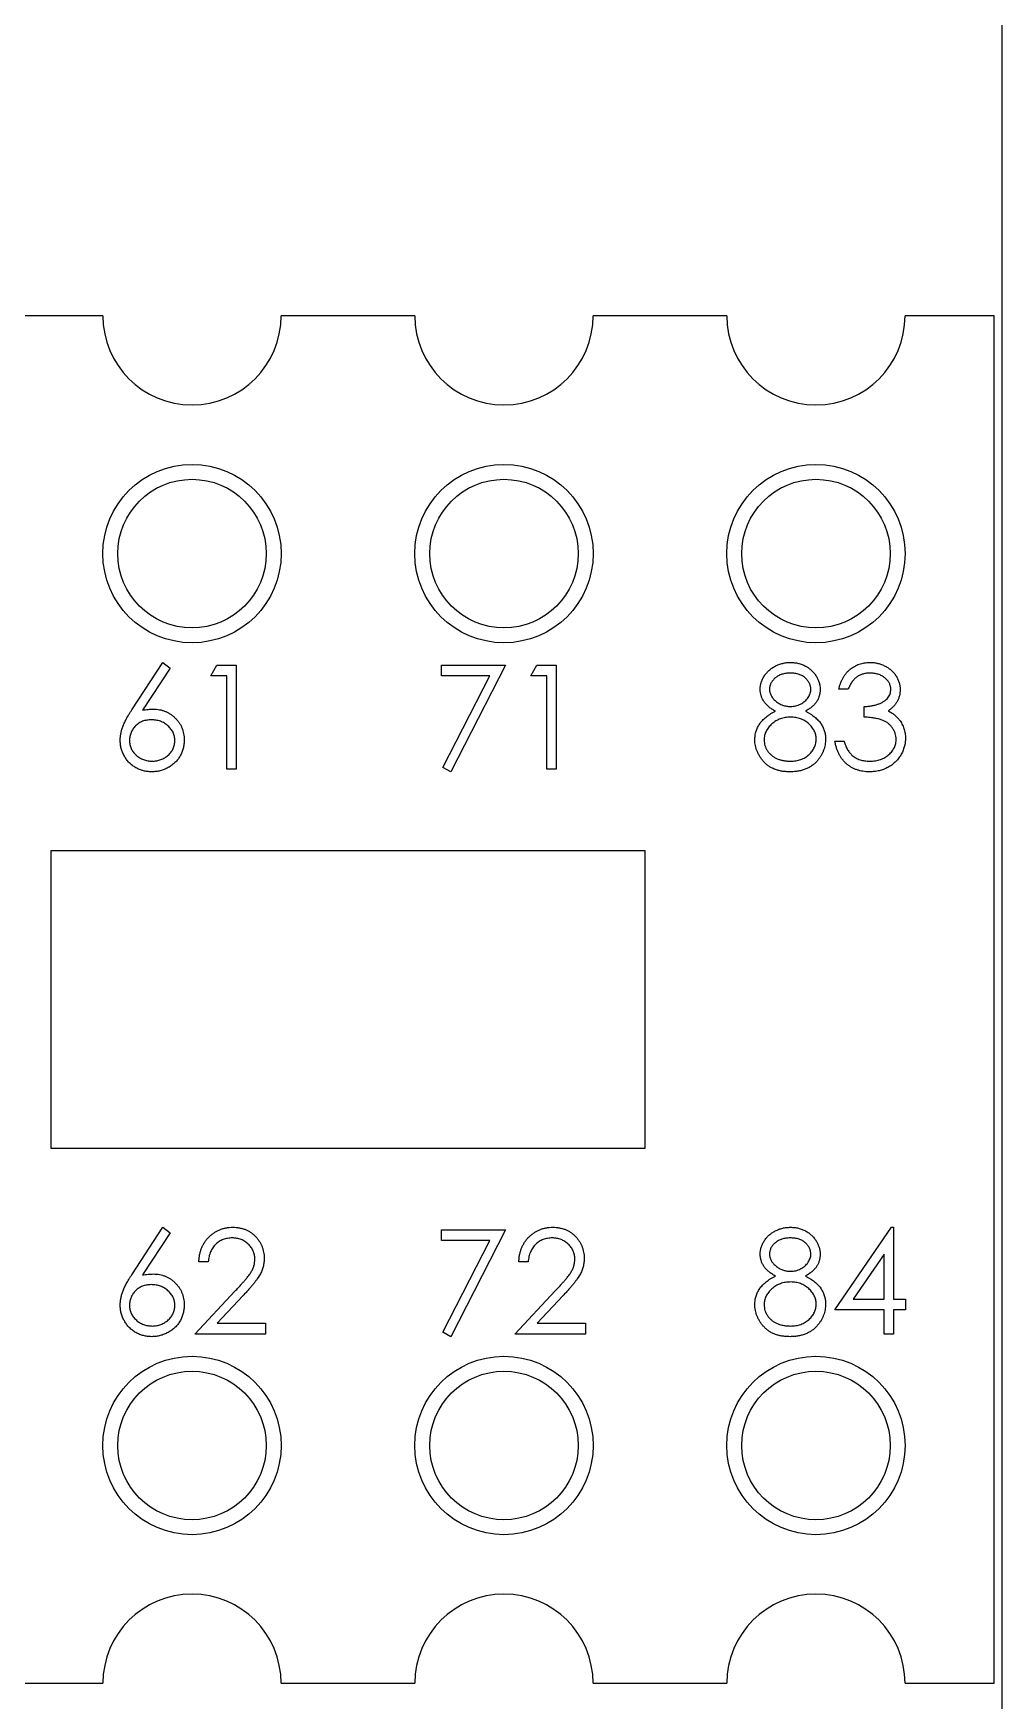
# Model space of a CAD drawing. Extents: x 325957 to 326957, y 371804 to 374004.
# Drawn here: x 326169.8 to 326202.4, y 372243.8 to 372299.9 of the extents above; entities that cross this region are included whole.
import ezdxf

# ---------------------------------------------------------------- set-up
doc = ezdxf.new("R2010")
doc.units = 0
doc.header["$MEASUREMENT"] = 0
doc.layers.add('PV-19A4', color=7, linetype='Continuous')

# ---------------------------------------------------------------- blocks, each defined once
blk = doc.blocks.new('Manufacturer上海良信PartName接触器SeriesNDC1ShellFrameLimitingCurrentRemarkPartTypeMinCurrent116MaxCurrent150PolesMinPower0MaxPower0LibType3DelFlgfalseUpdateDate2023-01-0100000')
at = {"layer": 'PV-19A4'}
for p, q in [((81.75, 68.5), (81.75, -68.5)), ((51.5, -9.5), (47, -9.5)), ((62, -9.5), (57.5, -9.5)), ((72.5, -9.5), (68, -9.5)), ((81.5, -9.5), (78.5, -9.5)), ((81.5, -55.5), (81.5, -9.5)), ((52.475, -22.757), (53.519, -21.16)), ((53.519, -21.16), (53.761, -21.35)), ((55.135, -21.609), (55.34, -21.25)), ((55.34, -21.25), (55.987, -21.25)), ((55.987, -21.25), (55.987, -24.75)), ((62.897, -21.609), (62.897, -21.25)), ((62.897, -21.25), (65.051, -21.25)), ((65.051, -21.25), (63.212, -24.84)), ((65.904, -21.609), (66.109, -21.25)), ((66.109, -21.25), (66.756, -21.25)), ((66.756, -21.25), (66.756, -24.75)), ((53.761, -21.35), (52.836, -22.764)), ((55.673, -21.609), (55.135, -21.609)), ((55.673, -24.75), (55.673, -21.609)), ((64.52, -21.609), (62.897, -21.609)), ((62.94, -24.69), (64.52, -21.609)), ((66.442, -21.609), (65.904, -21.609)), ((66.442, -24.75), (66.442, -21.609)), ((76.583, -22.058), (76.269, -22.058)), ((77.122, -23), (77.122, -22.641)), ((76.135, -23.808), (76.449, -23.808)), ((55.987, -24.75), (55.673, -24.75)), ((63.212, -24.84), (62.94, -24.69)), ((66.756, -24.75), (66.442, -24.75)), ((69.75, -27.5), (49.75, -27.5)), ((49.75, -27.5), (49.75, -37.5)), ((69.75, -37.5), (69.75, -27.5)), ((49.75, -37.5), (69.75, -37.5)), ((52.475, -41.757), (53.519, -40.16)), ((53.761, -40.35), (52.836, -41.764)), ((53.519, -40.16), (53.761, -40.35)), ((62.897, -40.609), (62.897, -40.25)), ((62.897, -40.25), (65.051, -40.25)), ((65.051, -40.25), (63.212, -43.84)), ((76.135, -42.942), (78.045, -40.16)), ((78.045, -40.16), (78.109, -40.16)), ((78.109, -40.16), (78.109, -42.583)), ((64.52, -40.609), (62.897, -40.609)), ((62.94, -43.69), (64.52, -40.609)), ((55.045, -41.327), (54.731, -41.327)), ((65.814, -41.327), (65.5, -41.327)), ((77.795, -41.063), (76.752, -42.583)), ((77.795, -42.583), (77.795, -41.063)), ((54.596, -43.75), (55.954, -42.301)), ((56.221, -42.456), (55.346, -43.391)), ((65.365, -43.75), (66.723, -42.301)), ((66.991, -42.456), (66.115, -43.391)), ((76.752, -42.583), (77.795, -42.583)), ((78.109, -42.583), (78.513, -42.583)), ((78.513, -42.583), (78.513, -42.942)), ((77.795, -42.942), (76.135, -42.942)), ((77.795, -43.75), (77.795, -42.942)), ((78.513, -42.942), (78.109, -42.942)), ((78.109, -42.942), (78.109, -43.75)), ((55.346, -43.391), (56.974, -43.391)), ((56.974, -43.391), (56.974, -43.75)), ((63.212, -43.84), (62.94, -43.69)), ((66.115, -43.391), (67.744, -43.391)), ((67.744, -43.391), (67.744, -43.75)), ((56.974, -43.75), (54.596, -43.75)), ((67.744, -43.75), (65.365, -43.75)), ((78.109, -43.75), (77.795, -43.75)), ((47, -55.5), (51.5, -55.5)), ((57.5, -55.5), (62, -55.5)), ((68, -55.5), (72.5, -55.5)), ((78.5, -55.5), (81.5, -55.5))]:
    blk.add_line(p, q, dxfattribs=at)
for centre, radius in [((54.5, -17.5), 3), ((65, -17.5), 3), ((75.5, -17.5), 3), ((54.5, -17.5), 2.5), ((65, -17.5), 2.5), ((75.5, -17.5), 2.5), ((54.5, -47.5), 3), ((65, -47.5), 3), ((75.5, -47.5), 3), ((54.5, -47.5), 2.5), ((65, -47.5), 2.5), ((75.5, -47.5), 2.5)]:
    blk.add_circle(centre, radius, dxfattribs=at)
for centre, start, end in [((54.5, -9.5), 180, 0), ((65, -9.5), 180, 0), ((75.5, -9.5), 180, 0), ((54.5, -55.5), 0, 180), ((65, -55.5), 0, 180), ((75.5, -55.5), 0, 180)]:
    blk.add_arc(centre, 3, start, end, dxfattribs=at)
for points, knots in [([(73.622, -22.058), (73.623, -22.021), (73.627, -21.946), (73.653, -21.835), (73.697, -21.725), (73.756, -21.618), (73.829, -21.517), (73.917, -21.426), (74.018, -21.347), (74.13, -21.28), (74.251, -21.226), (74.379, -21.189), (74.512, -21.164), (74.602, -21.162), (74.648, -21.16)], [0, 0, 0, 0, 0.074058, 0.14887, 0.226668, 0.307735, 0.391157, 0.473929, 0.557928, 0.644989, 0.733364, 0.821092, 0.909287, 1, 1, 1, 1]), ([(74.648, -21.16), (74.692, -21.162), (74.78, -21.165), (74.909, -21.188), (75.032, -21.228), (75.15, -21.282), (75.259, -21.348), (75.356, -21.429), (75.441, -21.519), (75.511, -21.62), (75.57, -21.727), (75.61, -21.838), (75.636, -21.952), (75.639, -22.03), (75.641, -22.068)], [0, 0, 0, 0, 0.08941, 0.176306, 0.262626, 0.349446, 0.435498, 0.518928, 0.601355, 0.684256, 0.765807, 0.844877, 0.92228, 1, 1, 1, 1]), ([(76.269, -22.058), (76.278, -22.022), (76.294, -21.954), (76.329, -21.855), (76.367, -21.762), (76.412, -21.676), (76.462, -21.595), (76.518, -21.521), (76.58, -21.453), (76.648, -21.392), (76.719, -21.337), (76.794, -21.291), (76.872, -21.25), (76.954, -21.217), (77.039, -21.192), (77.127, -21.174), (77.218, -21.162), (77.28, -21.161), (77.311, -21.16)], [0, 0, 0, 0, 0.0726253, 0.1419766, 0.2089849, 0.2739569, 0.3368893, 0.398745, 0.4601159, 0.5208249, 0.5809945, 0.6401519, 0.6986225, 0.7572711, 0.8164267, 0.876254, 0.9371653, 1, 1, 1, 1]), ([(77.311, -21.16), (77.357, -21.162), (77.447, -21.164), (77.58, -21.189), (77.708, -21.229), (77.83, -21.283), (77.943, -21.35), (78.044, -21.43), (78.131, -21.522), (78.204, -21.622), (78.261, -21.73), (78.303, -21.841), (78.328, -21.954), (78.332, -22.031), (78.333, -22.07)], [0, 0, 0, 0, 0.090254, 0.17854, 0.266093, 0.354631, 0.441886, 0.525747, 0.608114, 0.690197, 0.770821, 0.848326, 0.924012, 1, 1, 1, 1]), ([(74.63, -21.519), (74.605, -21.52), (74.557, -21.521), (74.487, -21.528), (74.42, -21.541), (74.356, -21.558), (74.295, -21.581), (74.237, -21.609), (74.183, -21.642), (74.133, -21.679), (74.087, -21.72), (74.046, -21.763), (74.013, -21.809), (73.984, -21.855), (73.963, -21.905), (73.948, -21.956), (73.937, -22.009), (73.936, -22.045), (73.936, -22.063)], [0, 0, 0, 0, 0.075243, 0.147209, 0.216447, 0.284025, 0.350655, 0.415031, 0.47963, 0.544652, 0.608044, 0.667828, 0.725114, 0.780992, 0.835527, 0.889438, 0.944072, 1, 1, 1, 1]), ([(75.327, -22.056), (75.326, -22.04), (75.325, -22.007), (75.317, -21.958), (75.302, -21.91), (75.283, -21.863), (75.257, -21.818), (75.227, -21.773), (75.19, -21.73), (75.149, -21.687), (75.102, -21.648), (75.049, -21.613), (74.992, -21.584), (74.929, -21.56), (74.861, -21.542), (74.789, -21.528), (74.711, -21.521), (74.658, -21.52), (74.63, -21.519)], [0, 0, 0, 0, 0.050902, 0.101034, 0.151084, 0.203062, 0.256248, 0.310847, 0.368769, 0.430015, 0.49252, 0.556049, 0.621996, 0.690192, 0.761385, 0.836356, 0.915487, 1, 1, 1, 1]), ([(77.315, -21.519), (77.275, -21.521), (77.198, -21.523), (77.085, -21.547), (76.981, -21.585), (76.901, -21.63), (76.842, -21.675), (76.8, -21.714), (76.759, -21.758), (76.721, -21.808), (76.683, -21.862), (76.648, -21.923), (76.614, -21.988), (76.594, -22.034), (76.583, -22.058)], [0, 0, 0, 0, 0.1227119, 0.239685, 0.3518159, 0.4637661, 0.5208178, 0.5794483, 0.6406041, 0.7052975, 0.7736339, 0.8446694, 0.9200565, 1, 1, 1, 1]), ([(78.019, -22.068), (78.019, -22.05), (78.018, -22.014), (78.008, -21.96), (77.992, -21.909), (77.97, -21.859), (77.942, -21.812), (77.907, -21.766), (77.866, -21.722), (77.819, -21.682), (77.769, -21.643), (77.714, -21.61), (77.655, -21.582), (77.594, -21.559), (77.529, -21.541), (77.46, -21.529), (77.389, -21.521), (77.34, -21.52), (77.315, -21.519)], [0, 0, 0, 0, 0.055275, 0.109966, 0.163247, 0.218076, 0.273301, 0.330909, 0.390995, 0.454176, 0.518862, 0.583311, 0.648517, 0.715031, 0.782502, 0.852323, 0.924928, 1, 1, 1, 1]), ([(74.133, -22.8), (74.092, -22.778), (74.014, -22.735), (73.91, -22.656), (73.82, -22.571), (73.748, -22.478), (73.691, -22.378), (73.652, -22.275), (73.626, -22.168), (73.623, -22.095), (73.622, -22.058)], [0, 0, 0, 0, 0.14586, 0.282426, 0.41085, 0.535029, 0.654701, 0.770133, 0.884556, 1, 1, 1, 1]), ([(73.936, -22.063), (73.937, -22.082), (73.938, -22.118), (73.948, -22.171), (73.964, -22.223), (73.989, -22.274), (74.018, -22.324), (74.055, -22.372), (74.098, -22.418), (74.147, -22.463), (74.201, -22.505), (74.257, -22.541), (74.316, -22.572), (74.377, -22.597), (74.441, -22.617), (74.506, -22.631), (74.574, -22.639), (74.619, -22.641), (74.643, -22.641)], [0, 0, 0, 0, 0.054564, 0.107826, 0.161924, 0.21751, 0.274498, 0.334815, 0.397555, 0.464755, 0.532901, 0.600097, 0.665354, 0.731084, 0.796883, 0.863292, 0.930831, 1, 1, 1, 1]), ([(74.643, -22.641), (74.672, -22.64), (74.732, -22.638), (74.819, -22.622), (74.904, -22.597), (74.985, -22.562), (75.061, -22.518), (75.129, -22.466), (75.188, -22.407), (75.238, -22.341), (75.276, -22.27), (75.306, -22.2), (75.324, -22.128), (75.326, -22.08), (75.327, -22.056)], [0, 0, 0, 0, 0.08969, 0.178494, 0.266838, 0.356558, 0.445334, 0.530806, 0.614076, 0.697707, 0.779142, 0.855354, 0.928557, 1, 1, 1, 1]), ([(75.641, -22.068), (75.64, -22.106), (75.637, -22.181), (75.613, -22.289), (75.573, -22.391), (75.519, -22.487), (75.448, -22.576), (75.361, -22.658), (75.26, -22.735), (75.183, -22.778), (75.144, -22.8)], [0, 0, 0, 0, 0.121904, 0.239413, 0.35541, 0.472091, 0.592859, 0.718703, 0.854892, 1, 1, 1, 1]), ([(77.122, -22.641), (77.165, -22.64), (77.25, -22.639), (77.374, -22.621), (77.492, -22.597), (77.603, -22.56), (77.703, -22.518), (77.791, -22.468), (77.863, -22.412), (77.921, -22.351), (77.965, -22.284), (77.997, -22.215), (78.015, -22.143), (78.018, -22.093), (78.019, -22.068)], [0, 0, 0, 0, 0.110166, 0.215787, 0.318027, 0.417574, 0.51165, 0.596162, 0.672935, 0.74367, 0.810677, 0.874059, 0.936696, 1, 1, 1, 1]), ([(78.333, -22.07), (78.332, -22.107), (78.33, -22.179), (78.311, -22.285), (78.278, -22.384), (78.233, -22.478), (78.175, -22.566), (78.104, -22.648), (78.02, -22.724), (77.957, -22.767), (77.925, -22.79)], [0, 0, 0, 0, 0.128068, 0.250608, 0.37063, 0.490072, 0.610375, 0.734313, 0.863217, 1, 1, 1, 1]), ([(52.083, -23.774), (52.085, -23.738), (52.087, -23.664), (52.104, -23.553), (52.131, -23.439), (52.161, -23.342), (52.193, -23.263), (52.22, -23.199), (52.253, -23.133), (52.288, -23.063), (52.329, -22.991), (52.373, -22.915), (52.423, -22.837), (52.457, -22.784), (52.475, -22.757)], [0, 0, 0, 0, 0.097818, 0.199726, 0.305276, 0.415811, 0.474472, 0.537274, 0.603657, 0.674299, 0.749834, 0.828598, 0.912378, 1, 1, 1, 1]), ([(52.836, -22.764), (52.898, -22.755), (53.018, -22.735), (53.14, -22.732), (53.199, -22.731)], [0, 0, 0, 0, 0.512659, 1, 1, 1, 1]), ([(53.199, -22.731), (53.234, -22.732), (53.304, -22.734), (53.407, -22.748), (53.506, -22.771), (53.6, -22.804), (53.691, -22.847), (53.777, -22.898), (53.859, -22.96), (53.936, -23.029), (54.006, -23.106), (54.069, -23.187), (54.121, -23.273), (54.163, -23.364), (54.196, -23.459), (54.22, -23.558), (54.234, -23.661), (54.236, -23.732), (54.237, -23.768)], [0, 0, 0, 0, 0.065231, 0.128405, 0.190067, 0.250943, 0.311546, 0.372863, 0.435024, 0.499072, 0.563091, 0.62551, 0.68668, 0.747283, 0.808563, 0.870742, 0.934341, 1, 1, 1, 1]), ([(73.442, -23.759), (73.443, -23.735), (73.444, -23.686), (73.452, -23.615), (73.465, -23.545), (73.482, -23.477), (73.505, -23.411), (73.534, -23.346), (73.566, -23.284), (73.605, -23.223), (73.649, -23.164), (73.699, -23.107), (73.756, -23.052), (73.819, -22.998), (73.888, -22.945), (73.964, -22.895), (74.045, -22.845), (74.103, -22.815), (74.133, -22.8)], [0, 0, 0, 0, 0.0588536, 0.1163155, 0.1726748, 0.2287804, 0.2845804, 0.3402565, 0.3966298, 0.4535073, 0.5123182, 0.5726484, 0.6360219, 0.7023629, 0.7714831, 0.8441845, 0.9200698, 1, 1, 1, 1]), ([(75.144, -22.8), (75.173, -22.815), (75.228, -22.844), (75.308, -22.891), (75.381, -22.941), (75.449, -22.99), (75.511, -23.042), (75.566, -23.096), (75.615, -23.151), (75.659, -23.208), (75.697, -23.266), (75.73, -23.327), (75.758, -23.389), (75.781, -23.454), (75.799, -23.52), (75.812, -23.589), (75.819, -23.659), (75.82, -23.706), (75.821, -23.731)], [0, 0, 0, 0, 0.079525, 0.1551, 0.22722, 0.295911, 0.362056, 0.42552, 0.485813, 0.544495, 0.60146, 0.657841, 0.713974, 0.769468, 0.82613, 0.882885, 0.940701, 1, 1, 1, 1]), ([(77.925, -22.79), (77.962, -22.808), (78.036, -22.843), (78.136, -22.913), (78.227, -22.994), (78.278, -23.057), (78.304, -23.088)], [0, 0, 0, 0, 0.25388, 0.503009, 0.750291, 1, 1, 1, 1]), ([(53.133, -23.09), (53.106, -23.091), (53.054, -23.092), (52.978, -23.101), (52.905, -23.117), (52.836, -23.139), (52.772, -23.168), (52.711, -23.203), (52.654, -23.245), (52.601, -23.292), (52.553, -23.344), (52.512, -23.399), (52.476, -23.457), (52.448, -23.518), (52.425, -23.581), (52.409, -23.647), (52.4, -23.716), (52.398, -23.763), (52.397, -23.787)], [0, 0, 0, 0, 0.070599, 0.137901, 0.203196, 0.26679, 0.329106, 0.390654, 0.452653, 0.515748, 0.577926, 0.63893, 0.698351, 0.757296, 0.816394, 0.876267, 0.936817, 1, 1, 1, 1]), ([(53.923, -23.787), (53.923, -23.763), (53.921, -23.716), (53.909, -23.647), (53.892, -23.581), (53.867, -23.517), (53.833, -23.457), (53.793, -23.399), (53.746, -23.343), (53.692, -23.292), (53.633, -23.245), (53.571, -23.203), (53.505, -23.168), (53.437, -23.139), (53.365, -23.118), (53.29, -23.101), (53.213, -23.092), (53.16, -23.091), (53.133, -23.09)], [0, 0, 0, 0, 0.061138, 0.119994, 0.178225, 0.236256, 0.294929, 0.354716, 0.41673, 0.480664, 0.545832, 0.609758, 0.672971, 0.736017, 0.799839, 0.864775, 0.931088, 1, 1, 1, 1]), ([(74.65, -23), (74.619, -23.001), (74.558, -23.002), (74.469, -23.014), (74.383, -23.031), (74.301, -23.056), (74.223, -23.089), (74.148, -23.129), (74.078, -23.176), (74.012, -23.23), (73.953, -23.288), (73.9, -23.35), (73.856, -23.414), (73.82, -23.48), (73.791, -23.549), (73.771, -23.621), (73.759, -23.694), (73.757, -23.745), (73.756, -23.77)], [0, 0, 0, 0, 0.071269, 0.139812, 0.206497, 0.271535, 0.336082, 0.400528, 0.464984, 0.53005, 0.594423, 0.655583, 0.714849, 0.772115, 0.828999, 0.885122, 0.942079, 1, 1, 1, 1]), ([(75.506, -23.737), (75.506, -23.713), (75.504, -23.666), (75.492, -23.596), (75.472, -23.529), (75.445, -23.463), (75.409, -23.4), (75.366, -23.338), (75.314, -23.279), (75.256, -23.223), (75.192, -23.171), (75.124, -23.125), (75.053, -23.086), (74.979, -23.055), (74.901, -23.03), (74.82, -23.013), (74.736, -23.002), (74.679, -23.001), (74.65, -23)], [0, 0, 0, 0, 0.057339, 0.113063, 0.169181, 0.225775, 0.283826, 0.343454, 0.405907, 0.471392, 0.538003, 0.603064, 0.667602, 0.732225, 0.797005, 0.863048, 0.930357, 1, 1, 1, 1]), ([(78.199, -23.74), (78.197, -23.708), (78.194, -23.643), (78.171, -23.547), (78.132, -23.455), (78.079, -23.368), (78.013, -23.287), (77.937, -23.215), (77.849, -23.155), (77.768, -23.114), (77.696, -23.086), (77.635, -23.067), (77.566, -23.052), (77.491, -23.037), (77.409, -23.024), (77.319, -23.014), (77.223, -23.006), (77.156, -23.002), (77.122, -23)], [0, 0, 0, 0, 0.066909, 0.133485, 0.201035, 0.271234, 0.34288, 0.413836, 0.485977, 0.56023, 0.599884, 0.644055, 0.691892, 0.744688, 0.801492, 0.862858, 0.929328, 1, 1, 1, 1]), ([(78.304, -23.088), (78.321, -23.111), (78.354, -23.157), (78.395, -23.231), (78.433, -23.305), (78.462, -23.382), (78.485, -23.461), (78.501, -23.542), (78.511, -23.626), (78.512, -23.682), (78.513, -23.71)], [0, 0, 0, 0, 0.128136, 0.254173, 0.378112, 0.501712, 0.623986, 0.747096, 0.872875, 1, 1, 1, 1]), ([(53.143, -24.84), (53.096, -24.838), (53.003, -24.835), (52.866, -24.808), (52.734, -24.765), (52.608, -24.704), (52.492, -24.628), (52.388, -24.537), (52.297, -24.432), (52.221, -24.313), (52.16, -24.185), (52.115, -24.053), (52.089, -23.915), (52.085, -23.821), (52.083, -23.774)], [0, 0, 0, 0, 0.084335, 0.167052, 0.249566, 0.33274, 0.415915, 0.497828, 0.580373, 0.6646, 0.749467, 0.83251, 0.915639, 1, 1, 1, 1]), ([(52.397, -23.787), (52.398, -23.81), (52.399, -23.857), (52.41, -23.925), (52.427, -23.991), (52.453, -24.054), (52.483, -24.115), (52.523, -24.171), (52.567, -24.227), (52.62, -24.278), (52.677, -24.326), (52.737, -24.367), (52.801, -24.403), (52.867, -24.431), (52.936, -24.453), (53.008, -24.469), (53.083, -24.478), (53.134, -24.48), (53.16, -24.481)], [0, 0, 0, 0, 0.061842, 0.121262, 0.180746, 0.239231, 0.298308, 0.358183, 0.420359, 0.484792, 0.549938, 0.613718, 0.676681, 0.739154, 0.8022, 0.86674, 0.93205, 1, 1, 1, 1]), ([(54.237, -23.768), (54.236, -23.817), (54.233, -23.913), (54.205, -24.053), (54.162, -24.187), (54.1, -24.312), (54.023, -24.428), (53.929, -24.531), (53.821, -24.623), (53.7, -24.699), (53.569, -24.762), (53.432, -24.807), (53.289, -24.835), (53.192, -24.838), (53.143, -24.84)], [0, 0, 0, 0, 0.085948, 0.169125, 0.250399, 0.33229, 0.413364, 0.494172, 0.576022, 0.660757, 0.745783, 0.830044, 0.914028, 1, 1, 1, 1]), ([(53.16, -24.481), (53.186, -24.48), (53.237, -24.478), (53.312, -24.469), (53.384, -24.453), (53.453, -24.431), (53.52, -24.403), (53.583, -24.367), (53.643, -24.325), (53.7, -24.278), (53.753, -24.227), (53.798, -24.172), (53.836, -24.114), (53.868, -24.054), (53.893, -23.991), (53.91, -23.925), (53.921, -23.857), (53.922, -23.81), (53.923, -23.787)], [0, 0, 0, 0, 0.067962, 0.133283, 0.197835, 0.260892, 0.323377, 0.38635, 0.449638, 0.514795, 0.57924, 0.641814, 0.701359, 0.760727, 0.819222, 0.878716, 0.938147, 1, 1, 1, 1]), ([(74.627, -24.84), (74.579, -24.839), (74.488, -24.836), (74.355, -24.821), (74.231, -24.795), (74.115, -24.758), (74.008, -24.711), (73.911, -24.652), (73.821, -24.583), (73.742, -24.504), (73.672, -24.419), (73.61, -24.331), (73.559, -24.241), (73.516, -24.149), (73.483, -24.055), (73.46, -23.958), (73.445, -23.859), (73.443, -23.793), (73.442, -23.759)], [0, 0, 0, 0, 0.078556, 0.152863, 0.22356, 0.290375, 0.355403, 0.418291, 0.480389, 0.543073, 0.604924, 0.664398, 0.721943, 0.778375, 0.83383, 0.888861, 0.944089, 1, 1, 1, 1]), ([(73.756, -23.77), (73.758, -23.801), (73.76, -23.864), (73.782, -23.956), (73.816, -24.045), (73.864, -24.131), (73.924, -24.211), (73.997, -24.28), (74.079, -24.342), (74.173, -24.392), (74.276, -24.432), (74.388, -24.46), (74.506, -24.478), (74.588, -24.48), (74.63, -24.481)], [0, 0, 0, 0, 0.074898, 0.148596, 0.224471, 0.302323, 0.381919, 0.461149, 0.542417, 0.626716, 0.714597, 0.804903, 0.900127, 1, 1, 1, 1]), ([(74.63, -24.481), (74.663, -24.48), (74.727, -24.479), (74.82, -24.468), (74.907, -24.451), (74.99, -24.426), (75.068, -24.396), (75.14, -24.356), (75.208, -24.312), (75.269, -24.259), (75.324, -24.202), (75.373, -24.143), (75.415, -24.081), (75.448, -24.017), (75.474, -23.95), (75.493, -23.881), (75.505, -23.81), (75.506, -23.761), (75.506, -23.737)], [0, 0, 0, 0, 0.0765589, 0.1491614, 0.2188268, 0.2855671, 0.3503131, 0.4141252, 0.4771792, 0.540368, 0.6022024, 0.6620337, 0.7199344, 0.7759074, 0.8311149, 0.8866674, 0.9425524, 1, 1, 1, 1]), ([(75.821, -23.731), (75.82, -23.764), (75.818, -23.831), (75.805, -23.929), (75.785, -24.025), (75.756, -24.118), (75.718, -24.207), (75.672, -24.293), (75.619, -24.377), (75.577, -24.429), (75.555, -24.456)], [0, 0, 0, 0, 0.128158, 0.253673, 0.377325, 0.499385, 0.622918, 0.745839, 0.871395, 1, 1, 1, 1]), ([(77.302, -24.84), (77.265, -24.839), (77.191, -24.837), (77.083, -24.825), (76.979, -24.804), (76.881, -24.775), (76.787, -24.739), (76.698, -24.694), (76.614, -24.64), (76.534, -24.578), (76.461, -24.509), (76.394, -24.431), (76.333, -24.346), (76.28, -24.253), (76.233, -24.153), (76.193, -24.045), (76.159, -23.929), (76.143, -23.849), (76.135, -23.808)], [0, 0, 0, 0, 0.065541, 0.128963, 0.190377, 0.250092, 0.308548, 0.366398, 0.424542, 0.48317, 0.542243, 0.601739, 0.662506, 0.724856, 0.789128, 0.856346, 0.926295, 1, 1, 1, 1]), ([(76.449, -23.808), (76.457, -23.835), (76.473, -23.887), (76.5, -23.962), (76.531, -24.032), (76.564, -24.095), (76.599, -24.153), (76.638, -24.205), (76.678, -24.252), (76.708, -24.278), (76.723, -24.291)], [0, 0, 0, 0, 0.14977, 0.291316, 0.425966, 0.55216, 0.671527, 0.786122, 0.895325, 1, 1, 1, 1]), ([(78.513, -23.71), (78.511, -23.759), (78.507, -23.857), (78.475, -24.002), (78.426, -24.143), (78.355, -24.278), (78.27, -24.404), (78.167, -24.517), (78.05, -24.614), (77.919, -24.696), (77.778, -24.761), (77.626, -24.806), (77.467, -24.835), (77.358, -24.838), (77.302, -24.84)], [0, 0, 0, 0, 0.0796483, 0.1589217, 0.2396195, 0.3226094, 0.4060346, 0.4876021, 0.5696846, 0.6530361, 0.7374357, 0.8224778, 0.9097477, 1, 1, 1, 1]), ([(77.308, -24.481), (77.34, -24.48), (77.404, -24.479), (77.498, -24.468), (77.587, -24.452), (77.67, -24.427), (77.749, -24.396), (77.822, -24.357), (77.891, -24.312), (77.955, -24.261), (78.012, -24.204), (78.062, -24.145), (78.104, -24.084), (78.139, -24.02), (78.166, -23.953), (78.184, -23.884), (78.197, -23.813), (78.198, -23.765), (78.199, -23.74)], [0, 0, 0, 0, 0.076072, 0.148752, 0.218403, 0.28576, 0.350598, 0.414964, 0.478069, 0.541761, 0.60435, 0.664075, 0.721464, 0.777587, 0.832644, 0.887844, 0.94346, 1, 1, 1, 1]), ([(75.555, -24.456), (75.528, -24.486), (75.472, -24.547), (75.378, -24.626), (75.274, -24.692), (75.161, -24.746), (75.039, -24.788), (74.909, -24.819), (74.771, -24.836), (74.675, -24.838), (74.627, -24.84)], [0, 0, 0, 0, 0.119283, 0.237093, 0.354796, 0.474576, 0.59746, 0.724926, 0.858883, 1, 1, 1, 1]), ([(76.723, -24.291), (76.742, -24.307), (76.782, -24.337), (76.845, -24.375), (76.912, -24.409), (76.984, -24.434), (77.059, -24.456), (77.139, -24.47), (77.222, -24.479), (77.279, -24.48), (77.308, -24.481)], [0, 0, 0, 0, 0.118271, 0.236178, 0.355663, 0.475904, 0.600127, 0.728608, 0.861313, 1, 1, 1, 1]), ([(54.731, -41.327), (54.733, -41.285), (54.737, -41.203), (54.756, -41.084), (54.783, -40.97), (54.821, -40.862), (54.868, -40.76), (54.925, -40.663), (54.992, -40.572), (55.068, -40.487), (55.151, -40.41), (55.24, -40.344), (55.334, -40.287), (55.432, -40.24), (55.536, -40.205), (55.643, -40.179), (55.756, -40.163), (55.833, -40.161), (55.872, -40.16)], [0, 0, 0, 0, 0.068791, 0.135103, 0.198979, 0.261904, 0.323495, 0.385195, 0.446969, 0.509765, 0.572251, 0.633405, 0.693251, 0.752583, 0.812579, 0.873275, 0.93555, 1, 1, 1, 1]), ([(55.872, -40.16), (55.911, -40.161), (55.986, -40.163), (56.096, -40.178), (56.201, -40.202), (56.3, -40.235), (56.393, -40.28), (56.481, -40.334), (56.563, -40.396), (56.638, -40.469), (56.707, -40.547), (56.766, -40.631), (56.816, -40.717), (56.858, -40.807), (56.889, -40.901), (56.913, -40.997), (56.926, -41.098), (56.928, -41.166), (56.929, -41.201)], [0, 0, 0, 0, 0.069475, 0.136517, 0.200789, 0.26383, 0.325735, 0.387291, 0.449509, 0.512968, 0.576275, 0.63758, 0.697903, 0.757172, 0.816599, 0.876653, 0.93729, 1, 1, 1, 1]), ([(65.5, -41.327), (65.502, -41.285), (65.506, -41.203), (65.525, -41.084), (65.552, -40.97), (65.59, -40.862), (65.637, -40.76), (65.694, -40.663), (65.761, -40.572), (65.837, -40.487), (65.92, -40.41), (66.009, -40.344), (66.103, -40.287), (66.201, -40.24), (66.305, -40.205), (66.413, -40.179), (66.526, -40.163), (66.602, -40.161), (66.641, -40.16)], [0, 0, 0, 0, 0.0687908, 0.1351033, 0.1989787, 0.2619043, 0.323495, 0.3851954, 0.4469692, 0.5097648, 0.5722506, 0.6334052, 0.6932512, 0.7525832, 0.8125793, 0.8732751, 0.9355499, 1, 1, 1, 1]), ([(66.641, -40.16), (66.68, -40.161), (66.755, -40.163), (66.865, -40.178), (66.97, -40.202), (67.069, -40.235), (67.162, -40.28), (67.25, -40.334), (67.333, -40.396), (67.407, -40.469), (67.476, -40.547), (67.535, -40.631), (67.585, -40.717), (67.628, -40.807), (67.659, -40.901), (67.682, -40.997), (67.696, -41.098), (67.698, -41.166), (67.699, -41.201)], [0, 0, 0, 0, 0.069475, 0.136517, 0.200789, 0.26383, 0.325735, 0.387291, 0.449509, 0.512968, 0.576275, 0.63758, 0.697903, 0.757172, 0.816599, 0.876653, 0.93729, 1, 1, 1, 1]), ([(73.622, -41.058), (73.623, -41.021), (73.627, -40.946), (73.653, -40.835), (73.697, -40.725), (73.756, -40.618), (73.829, -40.517), (73.917, -40.426), (74.018, -40.347), (74.13, -40.28), (74.251, -40.226), (74.379, -40.189), (74.512, -40.164), (74.602, -40.162), (74.648, -40.16)], [0, 0, 0, 0, 0.074058, 0.14887, 0.226668, 0.307735, 0.391157, 0.473929, 0.557928, 0.644989, 0.733364, 0.821092, 0.909287, 1, 1, 1, 1]), ([(74.648, -40.16), (74.692, -40.162), (74.78, -40.165), (74.909, -40.188), (75.032, -40.228), (75.15, -40.282), (75.259, -40.348), (75.356, -40.429), (75.441, -40.519), (75.511, -40.62), (75.57, -40.727), (75.61, -40.838), (75.636, -40.952), (75.639, -41.03), (75.641, -41.068)], [0, 0, 0, 0, 0.0894097, 0.1763058, 0.2626259, 0.3494457, 0.4354983, 0.5189281, 0.6013547, 0.6842564, 0.7658067, 0.8448769, 0.9222798, 1, 1, 1, 1]), ([(55.856, -40.519), (55.829, -40.52), (55.775, -40.521), (55.696, -40.531), (55.621, -40.548), (55.549, -40.571), (55.48, -40.601), (55.416, -40.637), (55.354, -40.681), (55.297, -40.731), (55.244, -40.786), (55.198, -40.848), (55.157, -40.915), (55.122, -40.986), (55.093, -41.064), (55.071, -41.147), (55.054, -41.235), (55.048, -41.296), (55.045, -41.327)], [0, 0, 0, 0, 0.064439, 0.126547, 0.186887, 0.245878, 0.304041, 0.362191, 0.420976, 0.48066, 0.5406, 0.600689, 0.661936, 0.724443, 0.789038, 0.856314, 0.926352, 1, 1, 1, 1]), ([(56.615, -41.229), (56.615, -41.205), (56.613, -41.158), (56.602, -41.089), (56.586, -41.022), (56.562, -40.958), (56.53, -40.896), (56.492, -40.838), (56.447, -40.781), (56.396, -40.728), (56.34, -40.679), (56.28, -40.636), (56.217, -40.6), (56.151, -40.571), (56.081, -40.547), (56.009, -40.531), (55.934, -40.521), (55.882, -40.52), (55.856, -40.519)], [0, 0, 0, 0, 0.061965, 0.122122, 0.180988, 0.239933, 0.299906, 0.359989, 0.421776, 0.486576, 0.551535, 0.615018, 0.677259, 0.73973, 0.80305, 0.866495, 0.931973, 1, 1, 1, 1]), ([(66.625, -40.519), (66.598, -40.52), (66.544, -40.521), (66.465, -40.531), (66.39, -40.548), (66.318, -40.571), (66.25, -40.601), (66.185, -40.637), (66.124, -40.681), (66.066, -40.731), (66.013, -40.786), (65.967, -40.848), (65.926, -40.915), (65.891, -40.986), (65.862, -41.064), (65.84, -41.147), (65.823, -41.235), (65.817, -41.296), (65.814, -41.327)], [0, 0, 0, 0, 0.064439, 0.126547, 0.186887, 0.245878, 0.304041, 0.362191, 0.420976, 0.48066, 0.5406, 0.600689, 0.661936, 0.724443, 0.789038, 0.856314, 0.926352, 1, 1, 1, 1]), ([(67.385, -41.229), (67.384, -41.205), (67.383, -41.158), (67.372, -41.089), (67.355, -41.022), (67.331, -40.958), (67.299, -40.896), (67.261, -40.838), (67.217, -40.781), (67.165, -40.728), (67.109, -40.679), (67.049, -40.636), (66.986, -40.6), (66.92, -40.571), (66.851, -40.547), (66.778, -40.531), (66.703, -40.521), (66.652, -40.52), (66.625, -40.519)], [0, 0, 0, 0, 0.061965, 0.122122, 0.180988, 0.239933, 0.299906, 0.359989, 0.421776, 0.486576, 0.551535, 0.615018, 0.677259, 0.73973, 0.80305, 0.866495, 0.931973, 1, 1, 1, 1]), ([(74.63, -40.519), (74.605, -40.52), (74.557, -40.521), (74.487, -40.528), (74.42, -40.541), (74.356, -40.558), (74.295, -40.581), (74.237, -40.609), (74.183, -40.642), (74.133, -40.679), (74.087, -40.72), (74.046, -40.763), (74.013, -40.809), (73.984, -40.855), (73.963, -40.905), (73.948, -40.956), (73.937, -41.009), (73.936, -41.045), (73.936, -41.063)], [0, 0, 0, 0, 0.075243, 0.147209, 0.216447, 0.284025, 0.350655, 0.415031, 0.47963, 0.544652, 0.608044, 0.667828, 0.725114, 0.780992, 0.835527, 0.889438, 0.944072, 1, 1, 1, 1]), ([(75.327, -41.056), (75.326, -41.04), (75.325, -41.007), (75.317, -40.958), (75.302, -40.91), (75.283, -40.863), (75.257, -40.818), (75.227, -40.773), (75.19, -40.73), (75.149, -40.687), (75.102, -40.648), (75.049, -40.613), (74.992, -40.584), (74.929, -40.56), (74.861, -40.542), (74.789, -40.528), (74.711, -40.521), (74.658, -40.52), (74.63, -40.519)], [0, 0, 0, 0, 0.050902, 0.101034, 0.151084, 0.203062, 0.256248, 0.310847, 0.368769, 0.430015, 0.49252, 0.556049, 0.621996, 0.690192, 0.761385, 0.836356, 0.915487, 1, 1, 1, 1]), ([(55.954, -42.301), (55.987, -42.267), (56.05, -42.201), (56.14, -42.104), (56.22, -42.014), (56.292, -41.932), (56.354, -41.855), (56.409, -41.787), (56.453, -41.724), (56.501, -41.651), (56.547, -41.563), (56.587, -41.454), (56.611, -41.342), (56.614, -41.267), (56.615, -41.229)], [0, 0, 0, 0, 0.110803, 0.212829, 0.306101, 0.390647, 0.466924, 0.534481, 0.593587, 0.644557, 0.7362, 0.825024, 0.911986, 1, 1, 1, 1]), ([(56.929, -41.201), (56.928, -41.249), (56.924, -41.346), (56.896, -41.488), (56.851, -41.626), (56.797, -41.736), (56.742, -41.826), (56.693, -41.899), (56.636, -41.978), (56.569, -42.063), (56.495, -42.153), (56.412, -42.25), (56.32, -42.351), (56.255, -42.421), (56.221, -42.456)], [0, 0, 0, 0, 0.098702, 0.195672, 0.292422, 0.391343, 0.444462, 0.504229, 0.570352, 0.642546, 0.722288, 0.807921, 0.90047, 1, 1, 1, 1]), ([(66.723, -42.301), (66.756, -42.267), (66.819, -42.201), (66.909, -42.104), (66.99, -42.014), (67.062, -41.932), (67.124, -41.855), (67.178, -41.787), (67.222, -41.724), (67.27, -41.651), (67.316, -41.563), (67.356, -41.454), (67.38, -41.342), (67.383, -41.267), (67.385, -41.229)], [0, 0, 0, 0, 0.110803, 0.212829, 0.306101, 0.390647, 0.466924, 0.534481, 0.593587, 0.644557, 0.7362, 0.825024, 0.911986, 1, 1, 1, 1]), ([(67.699, -41.201), (67.697, -41.249), (67.694, -41.346), (67.665, -41.488), (67.62, -41.626), (67.566, -41.736), (67.512, -41.826), (67.463, -41.899), (67.405, -41.978), (67.338, -42.063), (67.264, -42.153), (67.181, -42.25), (67.089, -42.351), (67.024, -42.421), (66.991, -42.456)], [0, 0, 0, 0, 0.098702, 0.195672, 0.292422, 0.391343, 0.444462, 0.504229, 0.570352, 0.642546, 0.722288, 0.807921, 0.90047, 1, 1, 1, 1]), ([(74.133, -41.8), (74.092, -41.778), (74.014, -41.735), (73.91, -41.656), (73.82, -41.571), (73.748, -41.478), (73.691, -41.378), (73.652, -41.275), (73.626, -41.168), (73.623, -41.095), (73.622, -41.058)], [0, 0, 0, 0, 0.14586, 0.282426, 0.41085, 0.535029, 0.654701, 0.770133, 0.884556, 1, 1, 1, 1]), ([(73.936, -41.063), (73.937, -41.082), (73.938, -41.118), (73.948, -41.171), (73.964, -41.223), (73.989, -41.274), (74.018, -41.324), (74.055, -41.372), (74.098, -41.418), (74.147, -41.463), (74.201, -41.505), (74.257, -41.541), (74.316, -41.572), (74.377, -41.597), (74.441, -41.617), (74.506, -41.631), (74.574, -41.639), (74.619, -41.641), (74.643, -41.641)], [0, 0, 0, 0, 0.054564, 0.107826, 0.161924, 0.21751, 0.274498, 0.334815, 0.397555, 0.464755, 0.532901, 0.600097, 0.665354, 0.731084, 0.796883, 0.863292, 0.930831, 1, 1, 1, 1]), ([(74.643, -41.641), (74.672, -41.64), (74.732, -41.638), (74.819, -41.622), (74.904, -41.597), (74.985, -41.562), (75.061, -41.518), (75.129, -41.466), (75.188, -41.407), (75.238, -41.341), (75.276, -41.27), (75.306, -41.2), (75.324, -41.128), (75.326, -41.08), (75.327, -41.056)], [0, 0, 0, 0, 0.08969, 0.178494, 0.266838, 0.356558, 0.445334, 0.530806, 0.614076, 0.697707, 0.779142, 0.855354, 0.928557, 1, 1, 1, 1]), ([(75.641, -41.068), (75.64, -41.106), (75.637, -41.181), (75.613, -41.289), (75.573, -41.391), (75.519, -41.487), (75.448, -41.576), (75.361, -41.658), (75.26, -41.735), (75.183, -41.778), (75.144, -41.8)], [0, 0, 0, 0, 0.121904, 0.239413, 0.35541, 0.472091, 0.592859, 0.718703, 0.854892, 1, 1, 1, 1]), ([(52.083, -42.774), (52.085, -42.738), (52.087, -42.664), (52.104, -42.553), (52.131, -42.439), (52.161, -42.342), (52.193, -42.263), (52.22, -42.199), (52.253, -42.133), (52.288, -42.063), (52.329, -41.991), (52.373, -41.915), (52.423, -41.837), (52.457, -41.784), (52.475, -41.757)], [0, 0, 0, 0, 0.097818, 0.199726, 0.305276, 0.415811, 0.474472, 0.537274, 0.603657, 0.674299, 0.749834, 0.828598, 0.912378, 1, 1, 1, 1]), ([(52.836, -41.764), (52.898, -41.755), (53.018, -41.735), (53.14, -41.732), (53.199, -41.731)], [0, 0, 0, 0, 0.512659, 1, 1, 1, 1]), ([(53.199, -41.731), (53.234, -41.732), (53.304, -41.734), (53.407, -41.748), (53.506, -41.771), (53.6, -41.804), (53.691, -41.847), (53.777, -41.898), (53.859, -41.96), (53.936, -42.029), (54.006, -42.106), (54.069, -42.187), (54.121, -42.273), (54.163, -42.364), (54.196, -42.459), (54.22, -42.558), (54.234, -42.661), (54.236, -42.732), (54.237, -42.768)], [0, 0, 0, 0, 0.0652308, 0.1284049, 0.1900671, 0.2509434, 0.3115458, 0.3728628, 0.4350237, 0.4990717, 0.5630911, 0.6255101, 0.68668, 0.7472825, 0.8085635, 0.8707421, 0.934341, 1, 1, 1, 1]), ([(73.442, -42.759), (73.443, -42.735), (73.444, -42.686), (73.452, -42.615), (73.465, -42.545), (73.482, -42.477), (73.505, -42.411), (73.534, -42.346), (73.566, -42.284), (73.605, -42.223), (73.649, -42.164), (73.699, -42.107), (73.756, -42.052), (73.819, -41.998), (73.888, -41.945), (73.964, -41.895), (74.045, -41.845), (74.103, -41.815), (74.133, -41.8)], [0, 0, 0, 0, 0.058854, 0.116315, 0.172675, 0.22878, 0.28458, 0.340257, 0.39663, 0.453507, 0.512318, 0.572648, 0.636022, 0.702363, 0.771483, 0.844184, 0.92007, 1, 1, 1, 1]), ([(74.65, -42), (74.619, -42.001), (74.558, -42.002), (74.469, -42.014), (74.383, -42.031), (74.301, -42.056), (74.223, -42.089), (74.148, -42.129), (74.078, -42.176), (74.012, -42.23), (73.953, -42.288), (73.9, -42.35), (73.856, -42.414), (73.82, -42.48), (73.791, -42.549), (73.771, -42.621), (73.759, -42.694), (73.757, -42.745), (73.756, -42.77)], [0, 0, 0, 0, 0.071269, 0.139812, 0.206497, 0.271535, 0.336082, 0.400528, 0.464984, 0.53005, 0.594423, 0.655583, 0.714849, 0.772115, 0.828999, 0.885122, 0.942079, 1, 1, 1, 1]), ([(75.506, -42.737), (75.506, -42.713), (75.504, -42.666), (75.492, -42.596), (75.472, -42.529), (75.445, -42.463), (75.409, -42.4), (75.366, -42.338), (75.314, -42.279), (75.256, -42.223), (75.192, -42.171), (75.124, -42.125), (75.053, -42.086), (74.979, -42.055), (74.901, -42.03), (74.82, -42.013), (74.736, -42.002), (74.679, -42.001), (74.65, -42)], [0, 0, 0, 0, 0.057339, 0.113063, 0.169181, 0.225775, 0.283826, 0.343454, 0.405907, 0.471392, 0.538003, 0.603064, 0.667602, 0.732225, 0.797005, 0.863048, 0.930357, 1, 1, 1, 1]), ([(75.144, -41.8), (75.173, -41.815), (75.228, -41.844), (75.308, -41.891), (75.381, -41.941), (75.449, -41.99), (75.511, -42.042), (75.566, -42.096), (75.615, -42.151), (75.659, -42.208), (75.697, -42.266), (75.73, -42.327), (75.758, -42.389), (75.781, -42.454), (75.799, -42.52), (75.812, -42.589), (75.819, -42.659), (75.82, -42.706), (75.821, -42.731)], [0, 0, 0, 0, 0.079525, 0.1551, 0.22722, 0.295911, 0.362056, 0.42552, 0.485813, 0.544495, 0.60146, 0.657841, 0.713974, 0.769468, 0.82613, 0.882885, 0.940701, 1, 1, 1, 1]), ([(53.133, -42.09), (53.106, -42.091), (53.054, -42.092), (52.978, -42.101), (52.905, -42.117), (52.836, -42.139), (52.772, -42.168), (52.711, -42.203), (52.654, -42.245), (52.601, -42.292), (52.553, -42.344), (52.512, -42.399), (52.476, -42.457), (52.448, -42.518), (52.425, -42.581), (52.409, -42.647), (52.4, -42.716), (52.398, -42.763), (52.397, -42.787)], [0, 0, 0, 0, 0.070599, 0.137901, 0.203196, 0.26679, 0.329106, 0.390654, 0.452653, 0.515748, 0.577926, 0.63893, 0.698351, 0.757296, 0.816394, 0.876267, 0.936817, 1, 1, 1, 1]), ([(53.923, -42.787), (53.923, -42.763), (53.921, -42.716), (53.909, -42.647), (53.892, -42.581), (53.867, -42.517), (53.833, -42.457), (53.793, -42.399), (53.746, -42.343), (53.692, -42.292), (53.633, -42.245), (53.571, -42.203), (53.505, -42.168), (53.437, -42.139), (53.365, -42.118), (53.29, -42.101), (53.213, -42.092), (53.16, -42.091), (53.133, -42.09)], [0, 0, 0, 0, 0.061138, 0.119994, 0.178225, 0.236256, 0.294929, 0.354716, 0.41673, 0.480664, 0.545832, 0.609758, 0.672971, 0.736017, 0.799839, 0.864775, 0.931088, 1, 1, 1, 1]), ([(53.143, -43.84), (53.096, -43.838), (53.003, -43.835), (52.866, -43.808), (52.734, -43.765), (52.608, -43.704), (52.492, -43.628), (52.388, -43.537), (52.297, -43.432), (52.221, -43.313), (52.16, -43.185), (52.115, -43.053), (52.089, -42.915), (52.085, -42.821), (52.083, -42.774)], [0, 0, 0, 0, 0.084335, 0.167052, 0.249566, 0.33274, 0.415915, 0.497828, 0.580373, 0.6646, 0.749467, 0.83251, 0.915639, 1, 1, 1, 1]), ([(52.397, -42.787), (52.398, -42.81), (52.399, -42.857), (52.41, -42.925), (52.427, -42.991), (52.453, -43.054), (52.483, -43.115), (52.523, -43.171), (52.567, -43.227), (52.62, -43.278), (52.677, -43.326), (52.737, -43.367), (52.801, -43.403), (52.867, -43.431), (52.936, -43.453), (53.008, -43.469), (53.083, -43.478), (53.134, -43.48), (53.16, -43.481)], [0, 0, 0, 0, 0.061842, 0.121262, 0.180746, 0.239231, 0.298308, 0.358183, 0.420359, 0.484792, 0.549938, 0.613718, 0.676681, 0.739154, 0.8022, 0.86674, 0.93205, 1, 1, 1, 1]), ([(54.237, -42.768), (54.236, -42.817), (54.233, -42.913), (54.205, -43.053), (54.162, -43.187), (54.1, -43.312), (54.023, -43.428), (53.929, -43.531), (53.821, -43.623), (53.7, -43.699), (53.569, -43.762), (53.432, -43.807), (53.289, -43.835), (53.192, -43.838), (53.143, -43.84)], [0, 0, 0, 0, 0.0859479, 0.1691252, 0.2503991, 0.3322897, 0.4133643, 0.4941723, 0.5760217, 0.660757, 0.7457831, 0.8300436, 0.9140275, 1, 1, 1, 1]), ([(53.16, -43.481), (53.186, -43.48), (53.237, -43.478), (53.312, -43.469), (53.384, -43.453), (53.453, -43.431), (53.52, -43.403), (53.583, -43.367), (53.643, -43.325), (53.7, -43.278), (53.753, -43.227), (53.798, -43.172), (53.836, -43.114), (53.868, -43.054), (53.893, -42.991), (53.91, -42.925), (53.921, -42.857), (53.922, -42.81), (53.923, -42.787)], [0, 0, 0, 0, 0.067962, 0.133283, 0.197835, 0.260892, 0.323377, 0.38635, 0.449638, 0.514795, 0.57924, 0.641814, 0.701359, 0.760727, 0.819222, 0.878716, 0.938147, 1, 1, 1, 1]), ([(74.627, -43.84), (74.579, -43.839), (74.488, -43.836), (74.355, -43.821), (74.231, -43.795), (74.115, -43.758), (74.008, -43.711), (73.911, -43.652), (73.821, -43.583), (73.742, -43.504), (73.672, -43.419), (73.61, -43.331), (73.559, -43.241), (73.516, -43.149), (73.483, -43.055), (73.46, -42.958), (73.445, -42.859), (73.443, -42.793), (73.442, -42.759)], [0, 0, 0, 0, 0.078556, 0.152863, 0.22356, 0.290375, 0.355403, 0.418291, 0.480389, 0.543073, 0.604924, 0.664398, 0.721943, 0.778375, 0.83383, 0.888861, 0.944089, 1, 1, 1, 1]), ([(73.756, -42.77), (73.758, -42.801), (73.76, -42.864), (73.782, -42.956), (73.816, -43.045), (73.864, -43.131), (73.924, -43.211), (73.997, -43.28), (74.079, -43.342), (74.173, -43.392), (74.276, -43.432), (74.388, -43.46), (74.506, -43.478), (74.588, -43.48), (74.63, -43.481)], [0, 0, 0, 0, 0.074898, 0.148596, 0.224471, 0.302323, 0.381919, 0.461149, 0.542417, 0.626716, 0.714597, 0.804903, 0.900127, 1, 1, 1, 1]), ([(74.63, -43.481), (74.663, -43.48), (74.727, -43.479), (74.82, -43.468), (74.907, -43.451), (74.99, -43.426), (75.068, -43.396), (75.14, -43.356), (75.208, -43.312), (75.269, -43.259), (75.324, -43.202), (75.373, -43.143), (75.415, -43.081), (75.448, -43.017), (75.474, -42.95), (75.493, -42.881), (75.505, -42.81), (75.506, -42.761), (75.506, -42.737)], [0, 0, 0, 0, 0.076559, 0.149161, 0.218827, 0.285567, 0.350313, 0.414125, 0.477179, 0.540368, 0.602202, 0.662034, 0.719934, 0.775907, 0.831115, 0.886667, 0.942552, 1, 1, 1, 1]), ([(75.821, -42.731), (75.82, -42.764), (75.818, -42.831), (75.805, -42.929), (75.785, -43.025), (75.756, -43.118), (75.718, -43.207), (75.672, -43.293), (75.619, -43.377), (75.577, -43.429), (75.555, -43.456)], [0, 0, 0, 0, 0.128158, 0.253673, 0.377325, 0.499385, 0.622918, 0.745839, 0.871395, 1, 1, 1, 1]), ([(75.555, -43.456), (75.528, -43.486), (75.472, -43.547), (75.378, -43.626), (75.274, -43.692), (75.161, -43.746), (75.039, -43.788), (74.909, -43.819), (74.771, -43.836), (74.675, -43.838), (74.627, -43.84)], [0, 0, 0, 0, 0.119283, 0.237093, 0.354796, 0.474576, 0.59746, 0.724926, 0.858883, 1, 1, 1, 1])]:
    blk.add_open_spline(points, degree=3, knots=knots, dxfattribs=at)

msp = doc.modelspace()

# ---------------------------------------------------------------- block references
msp.add_blockref('Manufacturer上海良信PartName接触器SeriesNDC1ShellFrameLimitingCurrentRemarkPartTypeMinCurrent116MaxCurrent150PolesMinPower0MaxPower0LibType3DelFlgfalseUpdateDate2023-01-0100000', (326120.606, 372299.907))

doc.saveas('drawing.dxf')
